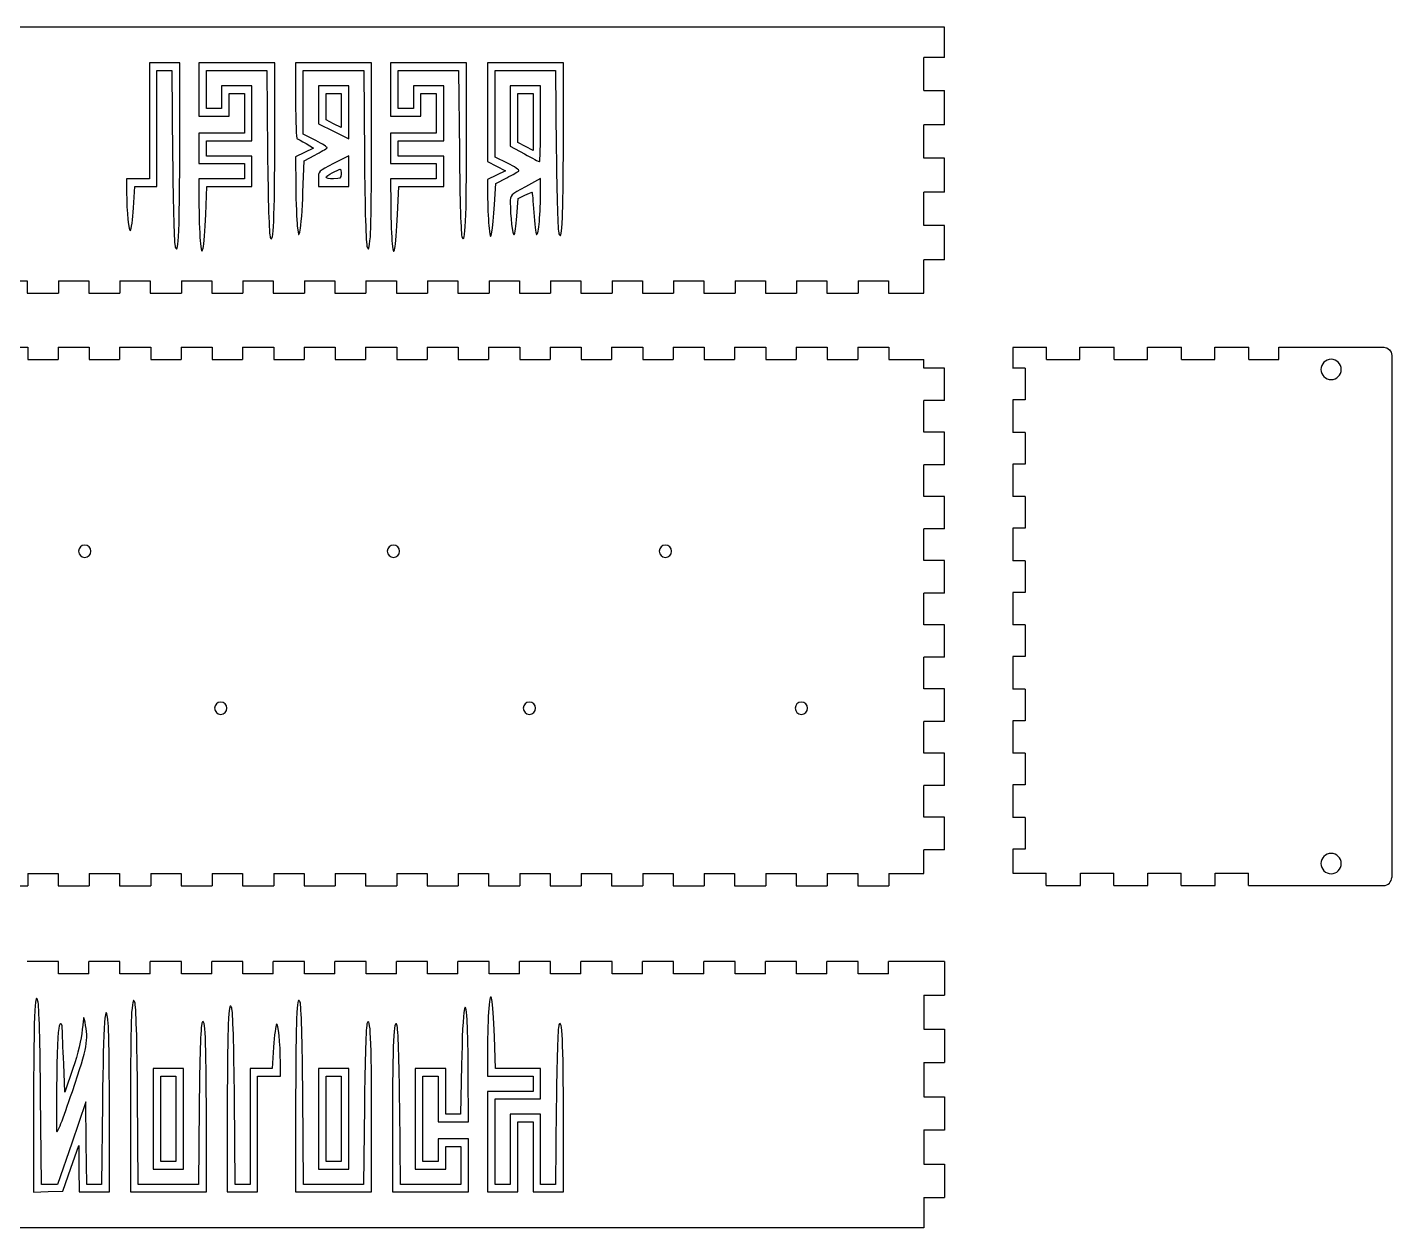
# Model space of a CAD drawing. Extents: x 42 to 797, y 80 to 372.
# Drawn here: x 466.1 to 797.4, y 80.4 to 371.9 of the extents above; entities that cross this region are included whole.
import ezdxf

# ---------------------------------------------------------------- set-up
doc = ezdxf.new("R2010")
doc.units = 0
doc.layers.add('Cut1', color=7, linetype='CONTINUOUS')
doc.layers.add('Engrave', color=7, linetype='CONTINUOUS')

msp = doc.modelspace()

# ---------------------------------------------------------------- linework, layer by layer
at = {"layer": 'Cut1', "color": 1}
for points in [[(458.634564, 294.157672), (466.203058, 294.157672), (466.203058, 291.15765), (473.571542, 291.15765)], [(473.571542, 294.157672), (473.571542, 291.15765)], [(473.571542, 294.157672), (481.140036, 294.157672), (481.140036, 291.15765), (488.508492, 291.15765)], [(488.508492, 294.157672), (488.508492, 291.15765)], [(488.508492, 294.157672), (496.076986, 294.157672), (496.076986, 291.15765), (503.44547, 291.15765)], [(503.44547, 294.157672), (503.44547, 291.15765)], [(503.44547, 294.157672), (511.013964, 294.157672), (511.013964, 291.15765), (518.382419, 291.15765)], [(518.382419, 294.157672), (518.382419, 291.15765)], [(518.382419, 294.157672), (525.950914, 294.157672), (525.950914, 291.15765), (533.31903, 291.15765)], [(533.31903, 294.157672), (533.31903, 291.15765)], [(533.31903, 294.157672), (540.887525, 294.157672), (540.887525, 291.15765), (548.256008, 291.15765)], [(548.256008, 294.157672), (548.256008, 291.15765)], [(548.256008, 294.157672), (555.824503, 294.157672), (555.824503, 291.15765), (563.192958, 291.15765)], [(563.192958, 294.157672), (563.192958, 291.15765)], [(563.192958, 294.157672), (570.761453, 294.157672), (570.761453, 291.15765), (578.129936, 291.15765)], [(578.129936, 294.157672), (578.129936, 291.15765)], [(578.129936, 294.157672), (585.698431, 294.157672), (585.698431, 291.15765), (593.066886, 291.15765)], [(593.066886, 294.157672), (593.066886, 291.15765)], [(593.066886, 294.157672), (600.63538, 294.157672), (600.63538, 291.15765), (608.003864, 291.15765)], [(608.003864, 294.157672), (608.003864, 291.15765)], [(608.003864, 294.157672), (615.571992, 294.157672), (615.571992, 291.15765), (622.940475, 291.15765)], [(622.940475, 294.157672), (622.940475, 291.15765)], [(622.940475, 294.157672), (630.50897, 294.157672), (630.50897, 291.15765), (637.877425, 291.15765)], [(637.877425, 294.157672), (637.877425, 291.15765)], [(637.877425, 294.157672), (645.445919, 294.157672), (645.445919, 291.15765), (652.814403, 291.15765)], [(652.814403, 294.157672), (652.814403, 291.15765)], [(652.814403, 294.157672), (660.382897, 294.157672), (660.382897, 291.15765), (667.751353, 291.15765)], [(667.751353, 294.157672), (667.751353, 291.15765)], [(667.751353, 294.157672), (675.319847, 294.157672), (675.319847, 291.15765)], [(675.336075, 291.15765), (683.822328, 291.15765)], [(683.838414, 289.098797), (683.838414, 291.163506)], [(688.833042, 289.107993), (683.843523, 289.107993)], [(688.837642, 281.2222), (688.837642, 289.113098)], [(683.838414, 273.531292), (683.838414, 281.2222)], [(688.833042, 281.220528), (683.843523, 281.220528)], [(688.833042, 273.532965), (683.843523, 273.532965)], [(688.838066, 265.640394), (688.838066, 273.531292)], [(683.838414, 257.949486), (683.838414, 265.640394)], [(688.833042, 265.645499), (683.843523, 265.645499)], [(688.833014, 257.944377), (683.843523, 257.944377)], [(688.838066, 250.058552), (688.838066, 257.949486)], [(683.838414, 242.367644), (683.838414, 250.058552)], [(688.833014, 250.054384), (683.843523, 250.054384)], [(478.557682, 244.617656), (478.557682, 244.617656)], [(553.51764, 244.617656), (553.51764, 244.617656)], [(619.557604, 244.617656), (619.557604, 244.617656)], [(688.833014, 242.36439), (683.843523, 242.36439)], [(688.838066, 234.476747), (688.838066, 242.367644)], [(683.838414, 226.785839), (683.838414, 234.476747)], [(688.833014, 234.474433), (683.843523, 234.474433)], [(688.833014, 226.784442), (683.843523, 226.784442)], [(688.838066, 218.894939), (688.838066, 226.785839)], [(683.838414, 211.203997), (683.838414, 218.894939)], [(688.833014, 218.894482), (683.843523, 218.894482)], [(688.833014, 211.204454), (683.843523, 211.204454)], [(688.838066, 203.313098), (688.838066, 211.203997)], [(511.578035, 206.517656), (511.578035, 206.517656)], [(586.537992, 206.517656), (586.537992, 206.517656)], [(652.577957, 206.517656), (652.577957, 206.517656)], [(683.838414, 195.622189), (683.838414, 203.313098)], [(688.833014, 203.314495), (683.843523, 203.314495)], [(688.833014, 195.624504), (683.843523, 195.624504)], [(688.838066, 187.73129), (688.838066, 195.622189)], [(683.838414, 180.040384), (683.838414, 187.73129)], [(688.833014, 187.734544), (683.843523, 187.734544)], [(688.833014, 180.044553), (683.843523, 180.044553)], [(688.838066, 172.149485), (688.838066, 180.040384)], [(683.838414, 166.412342), (683.838414, 172.145678)], [(688.833014, 172.154593), (683.843523, 172.154593)], [(451.266108, 166.408673), (458.634564, 166.408673), (458.634564, 163.408651), (466.203058, 163.408651)], [(466.203058, 166.408673), (466.203058, 163.408651)], [(466.203058, 166.408673), (473.571542, 166.408673), (473.571542, 163.408651), (481.140036, 163.408651)], [(481.140036, 166.408673), (481.140036, 163.408651)], [(481.140036, 166.408673), (488.508492, 166.408673), (488.508492, 163.408651), (496.076986, 163.408651)], [(496.076986, 166.408673), (496.076986, 163.408651)], [(496.076986, 166.408673), (503.44547, 166.408673), (503.44547, 163.408651), (511.013964, 163.408651)], [(511.013964, 166.408673), (511.013964, 163.408651)], [(511.013964, 166.408673), (518.382419, 166.408673), (518.382419, 163.408651), (525.950914, 163.408651)], [(525.950914, 166.408673), (525.950914, 163.408651)], [(525.950914, 166.408673), (533.31903, 166.408673), (533.31903, 163.408651), (540.887525, 163.408651)], [(540.887525, 166.408673), (540.887525, 163.408651)], [(540.887525, 166.408673), (548.256008, 166.408673), (548.256008, 163.408651), (555.824503, 163.408651)], [(555.824503, 166.408673), (555.824503, 163.408651)], [(555.824503, 166.408673), (563.192958, 166.408673), (563.192958, 163.408651), (570.761453, 163.408651)], [(570.761453, 166.408673), (570.761453, 163.408651)], [(570.761453, 166.408673), (578.129936, 166.408673), (578.129936, 163.408651), (585.698431, 163.408651)], [(585.698431, 166.408673), (585.698431, 163.408651)], [(585.698431, 166.408673), (593.066886, 166.408673), (593.066886, 163.408651), (600.63538, 163.408651)], [(600.63538, 166.408673), (600.63538, 163.408651)], [(600.63538, 166.408673), (608.003864, 166.408673), (608.003864, 163.408651), (615.571992, 163.408651)], [(615.571992, 166.408673), (615.571992, 163.408651)], [(615.571992, 166.408673), (622.940475, 166.408673), (622.940475, 163.408651), (630.50897, 163.408651)], [(630.50897, 166.408673), (630.50897, 163.408651)], [(630.50897, 166.408673), (637.877425, 166.408673), (637.877425, 163.408651), (645.445919, 163.408651)], [(645.445919, 166.408673), (645.445919, 163.408651)], [(645.445919, 166.408673), (652.814403, 166.408673), (652.814403, 163.408651), (660.382897, 163.408651)], [(660.382897, 166.408673), (660.382897, 163.408651)], [(660.382897, 166.408673), (667.751353, 166.408673), (667.751353, 163.408651), (675.319847, 163.408651)], [(675.319847, 166.408673), (675.319847, 163.408651)], [(675.336075, 166.408673), (683.822328, 166.408673)]]:
    msp.add_lwpolyline(points, dxfattribs=at)
for points in [[(480.057693, 246.117667), (479.229018, 246.117667), (478.557682, 245.446331), (478.557682, 244.617656)], [(481.557704, 244.617656), (481.557704, 245.446331), (480.886368, 246.117667), (480.057693, 246.117667)], [(555.017651, 246.117667), (554.188976, 246.117667), (553.51764, 245.446331), (553.51764, 244.617656)], [(556.517662, 244.617656), (556.517662, 245.446331), (555.846326, 246.117667), (555.017651, 246.117667)], [(621.057615, 246.117667), (620.22894, 246.117667), (619.557604, 245.446331), (619.557604, 244.617656)], [(622.557627, 244.617656), (622.557627, 245.446331), (621.88629, 246.117667), (621.057615, 246.117667)], [(478.557682, 244.617656), (478.557682, 243.789334), (479.229018, 243.117645), (480.057693, 243.117645)], [(480.057693, 243.117645), (480.886368, 243.117645), (481.557704, 243.789334), (481.557704, 244.617656)], [(553.51764, 244.617656), (553.51764, 243.789334), (554.188976, 243.117645), (555.017651, 243.117645)], [(555.017651, 243.117645), (555.846326, 243.117645), (556.517662, 243.789334), (556.517662, 244.617656)], [(619.557604, 244.617656), (619.557604, 243.789334), (620.22894, 243.117645), (621.057615, 243.117645)], [(621.057615, 243.117645), (621.88629, 243.117645), (622.557627, 243.789334), (622.557627, 244.617656)], [(513.078046, 208.017667), (512.249371, 208.017667), (511.578035, 207.346331), (511.578035, 206.517656)], [(511.578035, 206.517656), (511.578035, 205.689334), (512.249371, 205.017645), (513.078046, 205.017645)], [(514.578057, 206.517656), (514.578057, 207.346331), (513.906015, 208.017667), (513.078046, 208.017667)], [(513.078046, 205.017645), (513.906015, 205.017645), (514.578057, 205.689334), (514.578057, 206.517656)], [(588.037651, 208.017667), (587.209328, 208.017667), (586.537992, 207.346331), (586.537992, 206.517656)], [(586.537992, 206.517656), (586.537992, 205.689334), (587.209328, 205.017645), (588.037651, 205.017645)], [(589.537662, 206.517656), (589.537662, 207.346331), (588.866326, 208.017667), (588.037651, 208.017667)], [(588.037651, 205.017645), (588.866326, 205.017645), (589.537662, 205.689334), (589.537662, 206.517656)], [(654.077968, 208.017667), (653.249293, 208.017667), (652.577957, 207.346331), (652.577957, 206.517656)], [(652.577957, 206.517656), (652.577957, 205.689334), (653.249293, 205.017645), (654.077968, 205.017645)], [(655.577979, 206.517656), (655.577979, 207.346331), (654.905938, 208.017667), (654.077968, 208.017667)], [(654.077968, 205.017645), (654.905938, 205.017645), (655.577979, 205.689334), (655.577979, 206.517656)]]:
    msp.add_open_spline(points, degree=3, dxfattribs=at)
at = {"layer": 'Engrave', "color": 1}
for points in [[(688.843372, 371.866437), (155.478644, 371.866437)], [(688.838066, 364.566581), (688.838066, 371.857298)], [(683.838414, 356.475834), (683.838414, 364.566793)], [(688.833042, 364.561684), (683.843523, 364.561684)], [(688.833042, 356.472408), (683.843523, 356.472408)], [(688.838066, 348.184851), (688.838066, 356.475834)], [(683.838414, 340.080064), (683.838414, 348.171022)], [(688.833042, 348.183146), (683.843523, 348.183146)], [(688.833042, 340.080044), (683.843523, 340.080044)], [(688.838066, 331.78908), (688.838066, 340.080064)], [(683.838414, 323.698122), (683.838414, 331.78908)], [(688.833042, 331.790784), (683.843523, 331.790784)], [(688.833042, 323.701507), (683.843523, 323.701507)], [(688.838066, 315.407139), (688.838066, 323.698122)], [(683.838414, 307.266439), (683.838414, 315.407139)], [(688.833042, 315.412247), (683.843523, 315.412247)], [(458.734753, 310.266461), (466.103236, 310.266461), (466.103236, 307.266439), (473.671731, 307.266439)], [(473.671731, 310.266461), (473.671731, 307.266439)], [(473.671731, 310.266461), (481.040186, 310.266461), (481.040186, 307.266439), (488.608342, 307.266439)], [(488.608342, 310.266461), (488.608342, 307.266439)], [(488.608342, 310.266461), (495.976797, 310.266461), (495.976797, 307.266439), (503.545292, 307.266439)], [(503.545292, 310.266461), (503.545292, 307.266439)], [(503.545292, 310.266461), (510.913775, 310.266461), (510.913775, 307.266439), (518.48227, 307.266439)], [(518.48227, 310.266461), (518.48227, 307.266439)], [(518.48227, 310.266461), (525.850725, 310.266461), (525.850725, 307.266439), (533.419219, 307.266439)], [(533.419219, 310.266461), (533.419219, 307.266439)], [(533.419219, 310.266461), (540.787703, 310.266461), (540.787703, 307.266439), (548.356197, 307.266439)], [(548.356197, 310.266461), (548.356197, 307.266439)], [(548.356197, 310.266461), (555.724653, 310.266461), (555.724653, 307.266439), (563.293147, 307.266439)], [(563.293147, 310.266461), (563.293147, 307.266439)], [(563.293147, 310.266461), (570.661631, 310.266461), (570.661631, 307.266439), (578.229758, 307.266439)], [(578.229758, 310.266461), (578.229758, 307.266439)], [(578.229758, 310.266461), (585.598242, 310.266461), (585.598242, 307.266439), (593.166736, 307.266439)], [(593.166736, 310.266461), (593.166736, 307.266439)], [(593.166736, 310.266461), (600.535192, 310.266461), (600.535192, 307.266439), (608.103686, 307.266439)], [(608.103686, 310.266461), (608.103686, 307.266439)], [(608.103686, 310.266461), (615.47217, 310.266461), (615.47217, 307.266439), (623.040664, 307.266439)], [(623.040664, 310.266461), (623.040664, 307.266439)], [(623.040664, 310.266461), (630.409119, 310.266461), (630.409119, 307.266439), (637.977614, 307.266439)], [(637.977614, 310.266461), (637.977614, 307.266439)], [(637.977614, 310.266461), (645.346097, 310.266461), (645.346097, 307.266439), (652.914592, 307.266439)], [(652.914592, 310.266461), (652.914592, 307.266439)], [(652.914592, 310.266461), (660.282708, 310.266461), (660.282708, 307.266439), (667.851203, 307.266439)], [(667.851203, 310.266461), (667.851203, 307.266439)], [(667.851203, 310.266461), (675.219658, 310.266461), (675.219658, 307.266439)], [(675.235547, 307.266439), (683.822497, 307.266439)], [(705.394858, 294.157661), (713.635804, 294.157661)], [(705.394858, 294.121868), (705.394858, 289.044567)], [(713.635973, 291.15766), (713.635973, 294.157682)], [(713.635973, 291.157695), (721.726861, 291.157695), (721.726861, 294.157682), (730.017759, 294.157682)], [(730.017759, 291.15766), (730.017759, 294.157682)], [(730.017759, 291.157695), (738.108704, 291.157695), (738.108704, 294.157682), (746.399602, 294.157682)], [(746.399602, 291.15766), (746.399602, 294.157682)], [(754.477592, 291.15766), (754.477592, 294.157682), (762.768491, 294.157682)], [(762.768491, 291.15766), (762.768491, 294.157682)], [(770.0518, 291.158507), (770.0518, 294.156906)], [(770.051969, 294.150027), (795.596693, 294.150027)], [(797.43379, 292.194827), (797.43379, 165.380106)], [(708.39488, 289.050857), (705.394858, 289.050857)], [(708.39488, 289.050857), (708.39488, 281.359949), (705.394858, 281.359949), (705.394858, 273.469015)], [(746.399602, 291.157695), (754.49049, 291.157695)], [(762.760984, 291.157695), (770.051744, 291.157695)], [(780.250979, 288.771383), (780.250979, 288.771383)], [(708.39488, 273.469015), (705.394858, 273.469015)], [(708.39488, 273.469015), (708.39488, 265.778107), (705.394858, 265.778107), (705.394858, 257.887174)], [(708.39488, 257.887174), (705.394858, 257.887174)], [(708.39488, 257.887174), (708.39488, 250.196265), (705.394858, 250.196265), (705.394858, 242.305332)], [(708.39488, 242.305332), (705.394858, 242.305332)], [(708.39488, 242.305332), (708.39488, 234.614424), (705.394858, 234.614424), (705.394858, 226.72349)], [(708.39488, 226.72349), (705.394858, 226.72349)], [(708.39488, 226.72349), (708.39488, 219.032582), (705.394858, 219.032582), (705.394858, 211.141649)], [(708.39488, 211.141649), (705.394858, 211.141649)], [(708.39488, 211.141649), (708.39488, 203.45074), (705.394858, 203.45074), (705.394858, 195.559807)], [(708.39488, 195.559807), (705.394858, 195.559807)], [(708.39488, 195.559807), (708.39488, 187.868899), (705.394858, 187.868899), (705.394858, 179.977965)], [(708.39488, 179.977965), (705.394858, 179.977965)], [(708.39488, 179.977965), (708.39488, 172.287057), (705.394858, 172.287057)], [(705.394858, 172.283811), (705.394858, 166.450349)], [(705.394858, 166.445799), (713.535784, 166.445799)], [(713.535784, 163.445774), (713.535784, 166.445799)], [(713.535784, 163.445774), (721.826683, 163.445774), (721.826683, 166.445799), (729.917627, 166.445799)], [(729.917627, 163.445774), (729.917627, 166.445799)], [(729.917627, 163.445774), (738.208497, 163.445774), (738.208497, 166.445799), (746.299413, 166.445799)], [(746.299413, 163.445774), (746.299413, 166.445799)], [(754.577386, 163.445774), (754.577386, 166.445799), (762.668302, 166.445799)], [(762.668302, 163.445774), (762.668302, 166.445799)], [(780.250979, 168.781381), (780.250979, 168.781381)], [(746.299413, 163.445774), (754.59034, 163.445774)], [(762.668302, 163.445774), (770.959229, 163.445774)], [(770.069044, 163.44565), (795.533757, 163.44565)], [(481.04521, 141.97411), (473.676754, 141.97411), (473.676754, 144.974132), (466.10826, 144.974132)], [(495.982159, 141.97411), (488.613704, 141.97411), (488.613704, 144.974132), (481.04521, 144.974132)], [(481.04521, 141.97411), (481.04521, 144.974132)], [(495.982159, 141.97411), (495.982159, 144.974132)], [(510.919137, 141.97411), (503.550682, 141.97411), (503.550682, 144.974132), (495.982188, 144.974132)], [(525.855748, 141.97411), (518.487293, 141.97411), (518.487293, 144.974132), (510.919137, 144.974132)], [(510.919137, 141.97411), (510.919137, 144.974132)], [(540.792726, 141.97411), (533.424243, 141.97411), (533.424243, 144.974132), (525.855748, 144.974132)], [(525.855748, 141.97411), (525.855748, 144.974132)], [(555.729676, 141.97411), (548.361221, 141.97411), (548.361221, 144.974132), (540.792726, 144.974132)], [(540.792726, 141.97411), (540.792726, 144.974132)], [(570.666654, 141.97411), (563.298171, 141.97411), (563.298171, 144.974132), (555.729676, 144.974132)], [(555.729676, 141.97411), (555.729676, 144.974132)], [(585.603604, 141.97411), (578.235149, 141.97411), (578.235149, 144.974132), (570.666654, 144.974132)], [(570.666654, 141.97411), (570.666654, 144.974132)], [(600.540215, 141.97411), (593.172098, 141.97411), (593.172098, 144.974132), (585.603604, 144.974132)], [(585.603604, 141.97411), (585.603604, 144.974132)], [(615.477278, 141.97411), (608.108851, 141.97411), (608.108851, 144.974132), (600.540215, 144.974132)], [(600.540215, 141.97411), (600.540215, 144.974132)], [(630.414171, 141.97411), (623.045744, 141.97411), (623.045744, 144.974132), (615.477278, 144.974132)], [(615.477278, 141.97411), (615.477278, 144.974132)], [(645.351121, 141.97411), (637.982637, 141.97411), (637.982637, 144.974132), (630.414171, 144.974132)], [(630.414171, 141.97411), (630.414171, 144.974132)], [(660.288014, 141.97411), (652.919531, 141.97411), (652.919531, 144.974132), (645.351121, 144.974132)], [(645.351121, 141.97411), (645.351121, 144.974132)], [(675.224879, 141.97411), (667.856452, 141.97411), (667.856452, 144.974132), (660.288014, 144.974132)], [(660.288014, 141.97411), (660.288014, 144.974132)], [(675.224879, 141.97411), (675.224879, 144.974132)], [(688.829853, 144.974132), (675.2382, 144.974132)], [(688.843372, 144.974132), (688.843372, 136.833432)], [(683.843353, 136.833432), (683.843353, 128.542449)], [(683.848462, 136.828327), (688.837981, 136.828327)], [(683.848462, 128.539068), (688.837981, 128.539068)], [(688.843372, 128.542449), (688.843372, 120.451491)], [(683.843353, 120.451491), (683.843353, 112.160507)], [(683.848462, 120.449792), (688.837981, 120.449792)], [(683.848462, 112.160533), (688.837981, 112.160533)], [(688.843372, 112.160507), (688.843372, 104.069549)], [(683.843353, 104.099148), (683.843353, 95.808165)], [(683.848462, 104.10085), (688.837981, 104.10085)], [(683.848462, 95.795047), (688.837981, 95.795047)], [(688.843372, 95.791618), (688.843372, 87.70066)], [(683.843353, 87.730505), (683.843353, 80.359778)], [(683.848462, 87.735362), (688.837981, 87.735362)], [(150.478222, 80.374134), (683.84293, 80.374134)]]:
    msp.add_lwpolyline(points, dxfattribs=at)
at = {"layer": 'Engrave', "color": 7}
for points in [[(503.137226, 343.905253), (503.137226, 363.205892), (499.447651, 363.205892), (495.758075, 363.205892), (495.758075, 349.139423), (495.758075, 335.072948), (492.990914, 335.072948), (490.223725, 335.072948), (490.22683, 331.72928)], [(491.874387, 328.03971), (492.199676, 333.228165), (494.90122, 333.228165), (497.602736, 333.228165), (497.602736, 347.294637), (497.602736, 361.361109), (499.407406, 361.361109), (501.212076, 361.361109), (501.393855, 340.491998)], [(526.197012, 345.058241), (526.197012, 363.205892), (516.973086, 363.205892), (507.749189, 363.205892), (507.749189, 356.74915), (507.749189, 350.29241), (511.438737, 350.29241), (515.128312, 350.29241), (515.128312, 353.059585), (515.128312, 355.82676), (516.973086, 355.82676), (518.817888, 355.82676), (518.817888, 350.984202), (518.817888, 346.141647), (513.283539, 346.141647), (507.749189, 346.141647), (507.749189, 342.452079), (507.749189, 338.762515), (513.283539, 338.762515), (518.817888, 338.762515), (518.817888, 336.91773), (518.817888, 335.072948), (513.283539, 335.072948), (507.749189, 335.072948), (507.794796, 328.500907)], [(509.426182, 326.425526), (509.73736, 333.228165), (515.200025, 333.228165), (520.662662, 333.228165), (520.662662, 336.91773), (520.662662, 340.6073), (515.128312, 340.6073), (509.593963, 340.6073), (509.593963, 342.452079), (509.593963, 344.296865), (515.128312, 344.296865), (520.662662, 344.296865), (520.662662, 350.984202), (520.662662, 357.671545), (516.973086, 357.671545), (513.283539, 357.671545), (513.283539, 354.904367), (513.283539, 352.137193), (511.438737, 352.137193), (509.593963, 352.137193), (509.593963, 356.74915), (509.593963, 361.361109), (516.931204, 361.361109), (524.268474, 361.361109), (524.454346, 341.644986)], [(549.718004, 343.905253), (549.718004, 363.205892), (540.494079, 363.205892), (531.270154, 363.205892), (531.270154, 353.981975)], [(536.167076, 344.373347), (533.114956, 345.878424), (533.114956, 353.619768), (533.114956, 361.361109), (540.453947, 361.361109), (547.792966, 361.361109), (547.974774, 340.491998)], [(572.777789, 345.058241), (572.777789, 363.205892), (563.553864, 363.205892), (554.329967, 363.205892), (554.329967, 356.74915), (554.329967, 350.29241), (558.019514, 350.29241), (561.70909, 350.29241), (561.70909, 353.059585), (561.70909, 355.82676), (563.553864, 355.82676), (565.398666, 355.82676), (565.398666, 350.984202), (565.398666, 346.141647), (559.864316, 346.141647), (554.329967, 346.141647), (554.329967, 342.452079), (554.329967, 338.762515), (559.864316, 338.762515), (565.398666, 338.762515), (565.398666, 336.91773), (565.398666, 335.072948), (559.864316, 335.072948), (554.329967, 335.072948), (554.375574, 328.500907)], [(556.00696, 326.425526), (556.318138, 333.228165), (561.780803, 333.228165), (567.24344, 333.228165), (567.24344, 336.91773), (567.24344, 340.6073), (561.70909, 340.6073), (556.174741, 340.6073), (556.174741, 342.452079), (556.174741, 344.296865), (561.70909, 344.296865), (567.24344, 344.296865), (567.24344, 350.984202), (567.24344, 357.671545), (563.553864, 357.671545), (559.864316, 357.671545), (559.864316, 354.904367), (559.864316, 352.137193), (558.019514, 352.137193), (556.174741, 352.137193), (556.174741, 356.74915), (556.174741, 361.361109), (563.511982, 361.361109), (570.849224, 361.361109), (571.035124, 341.644986)], [(596.298782, 345.51944), (596.298782, 363.205892), (587.074857, 363.205892), (577.850931, 363.205892), (577.850931, 351.223642), (577.850931, 339.24139), (580.040073, 338.128836), (582.229214, 337.016285), (580.040073, 335.952716), (577.850931, 334.889148), (577.896567, 330.253789)], [(582.747854, 338.838997), (579.695733, 340.344074), (579.695733, 350.852593), (579.695733, 361.361109), (587.032241, 361.361109), (594.368749, 361.361109), (594.55637, 342.106185)], [(544.183655, 351.209652), (544.183655, 357.671545), (540.494079, 357.671545), (536.804503, 357.671545), (536.804503, 353.06473), (536.804503, 348.457921), (540.494079, 346.602843), (544.183655, 344.747765), (544.183655, 351.209652), (544.183655, 351.209652)], [(538.649305, 352.607759), (538.649305, 355.82676), (540.494079, 355.82676), (542.338853, 355.82676), (542.338853, 351.666624), (542.338853, 347.506488), (540.494079, 348.447628), (538.649305, 349.388766), (538.649305, 352.607759), (538.649305, 352.607759)], [(590.764432, 348.447628), (590.764432, 357.671545), (587.074857, 357.671545), (583.385281, 357.671545), (583.385281, 350.334097), (583.385281, 342.996647), (586.82255, 341.110181)], [(585.230083, 349.840584), (585.230083, 355.82676), (587.074857, 355.82676), (588.91963, 355.82676), (588.91963, 348.899449), (588.91963, 341.972135), (587.074857, 342.913279), (585.230083, 343.854416), (585.230083, 349.840584), (585.230083, 349.840584)], [(590.764432, 348.447628), (590.764432, 348.447628)], [(533.792063, 343.645597), (535.622161, 342.537864), (533.446172, 341.480679), (531.270154, 340.423497), (531.315789, 333.251562)], [(533.059753, 331.83613), (533.345531, 339.454309), (535.968533, 340.847446)], [(544.183655, 336.92288), (544.183655, 340.617593), (540.494079, 338.762515)], [(536.804503, 335.067803), (536.804503, 333.228165), (540.494079, 333.228165), (544.183655, 333.228165), (544.183655, 336.92288), (544.183655, 336.92288)], [(538.649305, 335.448727), (538.649305, 335.448727)], [(579.587699, 328.846804), (579.926309, 333.919957), (582.54931, 335.313099)], [(590.764432, 331.714958), (590.764432, 335.135739), (587.075308, 333.144258)], [(584.982094, 326.005328), (585.306057, 330.32639), (586.897903, 331.085481)], [(590.464233, 324.742977), (590.464233, 324.742977)], [(595.99353, 324.222034), (595.99353, 324.222034)], [(502.831862, 320.993657), (502.831975, 320.993657)], [(508.789799, 318.239309), (508.789799, 318.239309)], [(549.412753, 320.993657), (549.412753, 320.993657)], [(555.370577, 318.239309), (555.370577, 318.239309)], [(467.935592, 133.123404), (467.935451, 133.123404)], [(491.451505, 132.629289), (491.451392, 132.629289)], [(531.575546, 132.629289), (531.575433, 132.629289)], [(572.163843, 133.077684), (572.163843, 133.077684)], [(578.161094, 133.584583), (578.161263, 133.584583)], [(514.972498, 131.245723), (514.972385, 131.245723)], [(479.460504, 128.465721), (479.460616, 128.465721)], [(594.556511, 109.672007), (594.367027, 90.878265), (592.565659, 90.878265), (590.764263, 90.878265), (590.764263, 99.410407), (590.764263, 107.942521), (587.074687, 107.942521), (583.38514, 107.942521), (583.38514, 99.410407), (583.38514, 90.878265), (581.540338, 90.878265), (579.695564, 90.878265), (579.695564, 101.255181), (579.695564, 111.632069), (585.229914, 111.632069), (590.764263, 111.632069), (590.764263, 115.321644), (590.764263, 119.01122), (585.297478, 119.01122), (579.830692, 119.01122), (579.556598, 126.736235)], [(525.929973, 124.199678), (525.604684, 119.01122), (522.90314, 119.01122), (520.201624, 119.01122), (520.201624, 104.944728), (520.201624, 90.878265), (518.396954, 90.878265), (516.592284, 90.878265), (516.410504, 111.747385)], [(577.85096, 123.553587), (577.85096, 117.166418), (583.385309, 117.166418), (588.919659, 117.166418), (588.919659, 115.321644), (588.919659, 113.476871), (583.385309, 113.476871), (577.85096, 113.476871), (577.85096, 101.255181), (577.85096, 89.033491), (581.540535, 89.033491), (585.230111, 89.033491), (585.230111, 97.565605), (585.230111, 106.097747), (587.074885, 106.097747), (588.919659, 106.097747), (588.919659, 97.565605), (588.919659, 89.033491), (592.609206, 89.033491), (596.298782, 89.033491), (596.295395, 106.674214)], [(477.179301, 119.01122), (475.234903, 113.246267), (474.948532, 120.164211)], [(514.667133, 108.334133), (514.667133, 89.033491), (518.356709, 89.033491), (522.046256, 89.033491), (522.046256, 103.099955), (522.046256, 117.166418), (524.813445, 117.166418), (527.580606, 117.166418), (527.577502, 120.510102)], [(571.540471, 119.818291), (571.276875, 107.942521), (569.490747, 107.942521), (567.704647, 107.942521), (567.704647, 113.476871), (567.704647, 119.01122), (564.015072, 119.01122), (560.325524, 119.01122), (560.325524, 106.78953), (560.325524, 94.567841), (564.015072, 94.567841), (567.704647, 94.567841), (567.704647, 97.335001), (567.704647, 100.10219), (569.549449, 100.10219), (571.394223, 100.10219), (571.394223, 95.490228), (571.394223, 90.878265), (564.05495, 90.878265), (556.715676, 90.878265), (556.534489, 109.672007)], [(496.68049, 106.78953), (496.68049, 94.567841), (500.370066, 94.567841), (504.059642, 94.567841), (504.059642, 106.78953), (504.059642, 119.01122), (500.370066, 119.01122), (496.68049, 119.01122), (496.68049, 106.78953), (496.68049, 106.78953)], [(502.21484, 106.78953), (502.21484, 96.412614), (500.370066, 96.412614), (498.525292, 96.412614), (498.525292, 106.78953), (498.525292, 117.166418), (500.370066, 117.166418), (502.21484, 117.166418), (502.21484, 106.78953), (502.21484, 106.78953)], [(536.804531, 106.78953), (536.804531, 94.567841), (540.494107, 94.567841), (544.183655, 94.567841), (544.183655, 106.78953), (544.183655, 119.01122), (540.494107, 119.01122), (536.804531, 119.01122), (536.804531, 106.78953), (536.804531, 106.78953)], [(542.338881, 106.78953), (542.338881, 96.412614), (540.494107, 96.412614), (538.649305, 96.412614), (538.649305, 106.78953), (538.649305, 117.166418), (540.494107, 117.166418), (542.338881, 117.166418), (542.338881, 106.78953), (542.338881, 106.78953)], [(554.791174, 106.258755), (554.791174, 89.033491), (564.015072, 89.033491), (573.238997, 89.033491), (573.238997, 95.490228), (573.238997, 101.946964), (569.549449, 101.946964), (565.859874, 101.946964), (565.859874, 99.179803), (565.859874, 96.412614), (564.015072, 96.412614), (562.170298, 96.412614), (562.170298, 106.78953), (562.170298, 117.166446), (564.015072, 117.166446), (565.859874, 117.166446), (565.859874, 111.632069), (565.859874, 106.097719), (569.549449, 106.097719), (573.238997, 106.097719), (573.19339, 117.742942)], [(484.349947, 110.594394), (484.144574, 90.878265), (482.350657, 90.878265), (480.556768, 90.878265), (480.432477, 100.890945), (480.308186, 110.903625), (476.892084, 100.890945), (473.475981, 90.878265), (471.508864, 90.878265), (469.541747, 90.878265), (469.350146, 112.439168)], [(507.851833, 109.902611), (507.663309, 90.878265), (500.366312, 90.878265), (493.069316, 90.878265), (492.889822, 112.439168)], [(547.975875, 109.902611), (547.78735, 90.878265), (540.490354, 90.878265), (533.193357, 90.878265), (533.013864, 112.439168)], [(467.625176, 109.237131), (467.625176, 88.994686), (471.199436, 89.12939), (474.773696, 89.264095), (476.702374, 94.798444), (478.631024, 100.332794), (478.662436, 94.683128), (478.693875, 89.033491), (482.383423, 89.033491), (486.072998, 89.033491), (486.069894, 107.827205)], [(491.14614, 109.025916), (491.14614, 89.033491), (500.370066, 89.033491), (509.593991, 89.033491), (509.590887, 106.904818)], [(531.270182, 109.025916), (531.270182, 89.033491), (540.494107, 89.033491), (549.718004, 89.033491), (549.7149, 106.904818)]]:
    msp.add_lwpolyline(points, dxfattribs=at)
for points in [[(531.270154, 353.981975), (531.270154, 348.908822), (531.425827, 344.756994), (531.616045, 344.755701)], [(590.512098, 339.223711), (590.650866, 339.223711), (590.764432, 343.374472), (590.764432, 348.447628)], [(525.113391, 320.808773), (525.912193, 318.917772), (526.197012, 325.291518), (526.197012, 345.058241)], [(531.616045, 344.755701), (531.806291, 344.75429), (532.785518, 344.254853), (533.792063, 343.645597)], [(571.694169, 320.808773), (572.492971, 318.917772), (572.777789, 325.291518), (572.777789, 345.058241)], [(595.99353, 324.222034), (596.161424, 326.208054), (596.298782, 335.791886), (596.298782, 345.51944)], [(502.831975, 320.993657), (502.999869, 322.979683), (503.137226, 333.289902), (503.137226, 343.905253)], [(524.454346, 341.644986), (524.567517, 329.644104), (524.825412, 321.490566), (525.113391, 320.808773)], [(535.968533, 340.847446), (537.411196, 341.613673), (538.732758, 342.381815), (538.905365, 342.55443)], [(538.905365, 342.55443), (539.078001, 342.72704), (537.845762, 343.545558), (536.167076, 344.373347)], [(549.412753, 320.993657), (549.580647, 322.979683), (549.718004, 333.289902), (549.718004, 343.905253)], [(571.035124, 341.644986), (571.148295, 329.644104), (571.406189, 321.490566), (571.694169, 320.808773)], [(594.55637, 342.106185), (594.669908, 330.45531), (594.930484, 322.408917), (595.216149, 321.731188)], [(501.393855, 340.491998), (501.50601, 327.617424), (501.757809, 319.193813), (502.051151, 318.502792)], [(540.494079, 338.762515), (536.808821, 336.909599), (536.804503, 336.905292), (536.804503, 335.067803)], [(547.974774, 340.491998), (548.086929, 327.617424), (548.3387, 319.193813), (548.632041, 318.502792)], [(585.486143, 337.020081), (585.658778, 337.192693), (584.42654, 338.011208), (582.747854, 338.838997)], [(586.82255, 341.110181), (588.713016, 340.072622), (590.373329, 339.223711), (590.512098, 339.223711)], [(538.649305, 335.448727), (538.649305, 335.775289), (541.536043, 337.378926), (542.123912, 337.378926)], [(540.494079, 335.072948), (539.479462, 335.072948), (538.649305, 335.242047), (538.649305, 335.448727)], [(542.338853, 336.225936), (542.338853, 335.18825), (542.154392, 335.072948), (540.494079, 335.072948)], [(542.123912, 337.378926), (542.242135, 337.378926), (542.338853, 336.860083), (542.338853, 336.225936)], [(582.54931, 335.313099), (583.991974, 336.079324), (585.313536, 336.847465), (585.486143, 337.020081)], [(490.22683, 331.72928), (490.231345, 327.060458), (490.751932, 322.040984), (491.185764, 322.482012)], [(531.315789, 333.251562), (531.340907, 329.306998), (531.504821, 324.93817), (531.68011, 323.543055)], [(532.386399, 322.612202), (532.599561, 323.495371), (532.902583, 327.646132), (533.059753, 331.83613)], [(587.075308, 333.144258), (583.409213, 331.165208), (583.386212, 331.141273), (583.389034, 329.308003)], [(586.897903, 331.085481), (587.773413, 331.502983), (588.555902, 331.844577), (588.636759, 331.844577)], [(588.636759, 331.844577), (588.717616, 331.844577), (588.927984, 329.61405), (589.10426, 326.887843)], [(590.464233, 324.742977), (590.629333, 326.696138), (590.764432, 329.833529), (590.764432, 331.714958)], [(491.185764, 322.482012), (491.385606, 322.6851), (491.695458, 325.186063), (491.874387, 328.03971)], [(507.794796, 328.500907), (507.819914, 324.886286), (507.980837, 320.787409), (508.152485, 319.3923)], [(554.375574, 328.500907), (554.400692, 324.886286), (554.561615, 320.787409), (554.733262, 319.3923)], [(577.896567, 330.253789), (577.921684, 327.704346), (578.090002, 324.476976), (578.27068, 323.081859)], [(578.924166, 322.159461), (579.102869, 323.047275), (579.40146, 326.056571), (579.587699, 328.846804)], [(583.389034, 329.308003), (583.393832, 326.074701), (583.965248, 321.256039), (584.317771, 321.473915)], [(508.789799, 318.239309), (508.968671, 319.000265), (509.255042, 322.684084), (509.426182, 326.425526)], [(555.370577, 318.239309), (555.549449, 319.000265), (555.83582, 322.684084), (556.00696, 326.425526)], [(584.317771, 321.473915), (584.504969, 321.589598), (584.803927, 323.628746), (584.982094, 326.005328)], [(589.10426, 326.887843), (589.280508, 324.161641), (589.591065, 321.764773), (589.794378, 321.561432)], [(589.794378, 321.561432), (589.997691, 321.358119), (590.299133, 322.789804), (590.464233, 324.742977)], [(531.68011, 323.543055), (531.997751, 321.015078), (532.00015, 321.011917), (532.386399, 322.612202)], [(578.27068, 323.081859), (578.591228, 320.607097), (578.607146, 320.584632), (578.924166, 322.159461)], [(595.216149, 321.731188), (595.613885, 320.787635), (595.736398, 321.180234), (595.99353, 324.222034)], [(502.051151, 318.502792), (502.452809, 317.556614), (502.573996, 317.943286), (502.831862, 320.993657)], [(508.152485, 319.3923), (508.431913, 317.121201), (508.49863, 317.000523), (508.789799, 318.239309)], [(548.632041, 318.502792), (549.0337, 317.556614), (549.154914, 317.943286), (549.412753, 320.993657)], [(554.733262, 319.3923), (555.012691, 317.121201), (555.07938, 317.000523), (555.370577, 318.239309)], [(468.702221, 135.383665), (468.296752, 136.612969), (468.211267, 136.360944), (467.935592, 133.123404)], [(485.759591, 129.849316), (485.074327, 137.054392), (484.55103, 129.906494), (484.349947, 110.594394)], [(492.233514, 135.120154), (491.830332, 136.067405), (491.709654, 135.68299), (491.451505, 132.629289)], [(532.357556, 135.120154), (531.954373, 136.067405), (531.833667, 135.68299), (531.575546, 132.629289)], [(579.556598, 126.736235), (579.222249, 136.159494), (578.628482, 139.073354), (578.161094, 133.584583)], [(467.935451, 133.123404), (467.764791, 131.119287), (467.625176, 120.370459), (467.625176, 109.237131)], [(469.350146, 112.439168), (469.239854, 124.850934), (468.964913, 134.587178), (468.702221, 135.383665)], [(491.451392, 132.629289), (491.283498, 130.643291), (491.14614, 120.021745), (491.14614, 109.025916)], [(492.889822, 112.439168), (492.77826, 125.837132), (492.529791, 134.424138), (492.233514, 135.120154)], [(515.753209, 133.736588), (515.35155, 134.682766), (515.230364, 134.296094), (514.972498, 131.245723)], [(516.410504, 111.747385), (516.298349, 124.621967), (516.046551, 133.045567), (515.753209, 133.736588)], [(531.575433, 132.629289), (531.407539, 130.643291), (531.270182, 120.021745), (531.270182, 109.025916)], [(533.013864, 112.439168), (532.902301, 125.837132), (532.653833, 134.424138), (532.357556, 135.120154)], [(572.163843, 133.077684), (571.965977, 132.3167), (571.685476, 126.349986), (571.540471, 119.818291)], [(572.835701, 131.924693), (572.549838, 134.248144), (572.493366, 134.345031), (572.163843, 133.077684)], [(578.161263, 133.584583), (577.990603, 131.580467), (577.85096, 127.06652), (577.85096, 123.553587)], [(473.990839, 129.712127), (473.600328, 129.321616), (473.382566, 125.613781), (473.247325, 117.052316)], [(474.602641, 128.673267), (474.556413, 129.908921), (474.419732, 130.14102), (473.990839, 129.712127)], [(477.053741, 113.476871), (480.79835, 124.63018), (480.981964, 125.634044), (480.132503, 130.310523)], [(480.132503, 130.310523), (479.825276, 132.001853), (479.769368, 131.848408), (479.460504, 128.465721)], [(486.069894, 107.827205), (486.067072, 118.163763), (485.928444, 128.073714), (485.759591, 129.849316)], [(508.512262, 130.047548), (508.227471, 129.371259), (507.965625, 121.383778), (507.851833, 109.902611)], [(509.590887, 106.904818), (509.587218, 126.220418), (509.319586, 131.965051), (508.512262, 130.047548)], [(514.972385, 131.245723), (514.804491, 129.259697), (514.667133, 118.94947), (514.667133, 108.334133)], [(526.618595, 129.757368), (526.418754, 129.55428), (526.108902, 127.053312), (525.929973, 124.199678)], [(527.577502, 120.510102), (527.572986, 125.178933), (527.052427, 130.198396), (526.618595, 129.757368)], [(548.636303, 130.047548), (548.351512, 129.371259), (548.089667, 121.383778), (547.975875, 109.902611)], [(549.7149, 106.904818), (549.711231, 126.220418), (549.443628, 131.965051), (548.636303, 130.047548)], [(555.877476, 129.585805), (555.083528, 131.454737), (554.791174, 125.17659), (554.791174, 106.258755)], [(556.534489, 109.672007), (556.424028, 121.129242), (556.167544, 128.902968), (555.877476, 129.585805)], [(573.19339, 117.742942), (573.168272, 124.147778), (573.007349, 130.529584), (572.835701, 131.924693)], [(595.217306, 129.586369), (594.93373, 128.912197), (594.670473, 120.977914), (594.556511, 109.672007)], [(596.295395, 106.674214), (596.291726, 125.767366), (596.02212, 131.499977), (595.217306, 129.586369)], [(474.948532, 120.164211), (474.791052, 123.969074), (474.635378, 127.798153), (474.602641, 128.673267)], [(479.460616, 128.465721), (479.243757, 126.090906), (478.430844, 122.72185), (477.179301, 119.01122)], [(473.247325, 117.052316), (473.142141, 110.393141), (473.136835, 104.425891), (473.235472, 103.791738)], [(473.235472, 103.791738), (473.353412, 103.033999), (474.662274, 106.35392), (477.053741, 113.476871)]]:
    msp.add_open_spline(points, degree=3, dxfattribs=at)
at = {"layer": 'Engrave', "color": 1}
for points in [[(795.469749, 294.15165), (796.554047, 294.15165), (797.433085, 293.272633), (797.433085, 292.188336)], [(782.714444, 291.23459), (781.354934, 291.23459), (780.250979, 290.131535), (780.250979, 288.771383)], [(780.250979, 288.771383), (780.250979, 287.410705), (781.354934, 286.307657), (782.714444, 286.307657)], [(785.177913, 288.771383), (785.177913, 290.131535), (784.073951, 291.23459), (782.714444, 291.23459)], [(782.714444, 286.307657), (784.073951, 286.307657), (785.177913, 287.410705), (785.177913, 288.771383)], [(782.714444, 171.244588), (781.354934, 171.244588), (780.250979, 170.141533), (780.250979, 168.781381)], [(785.177913, 168.781381), (785.177913, 170.141533), (784.073951, 171.244588), (782.714444, 171.244588)], [(780.250979, 168.781381), (780.250979, 167.420703), (781.354934, 166.317655), (782.714444, 166.317655)], [(782.714444, 166.317655), (784.073951, 166.317655), (785.177913, 167.420703), (785.177913, 168.781381)], [(795.471668, 163.446389), (796.555966, 163.446389), (797.434976, 164.325407), (797.434976, 165.409705)]]:
    msp.add_open_spline(points, degree=3, dxfattribs=at)

doc.saveas('drawing.dxf')
